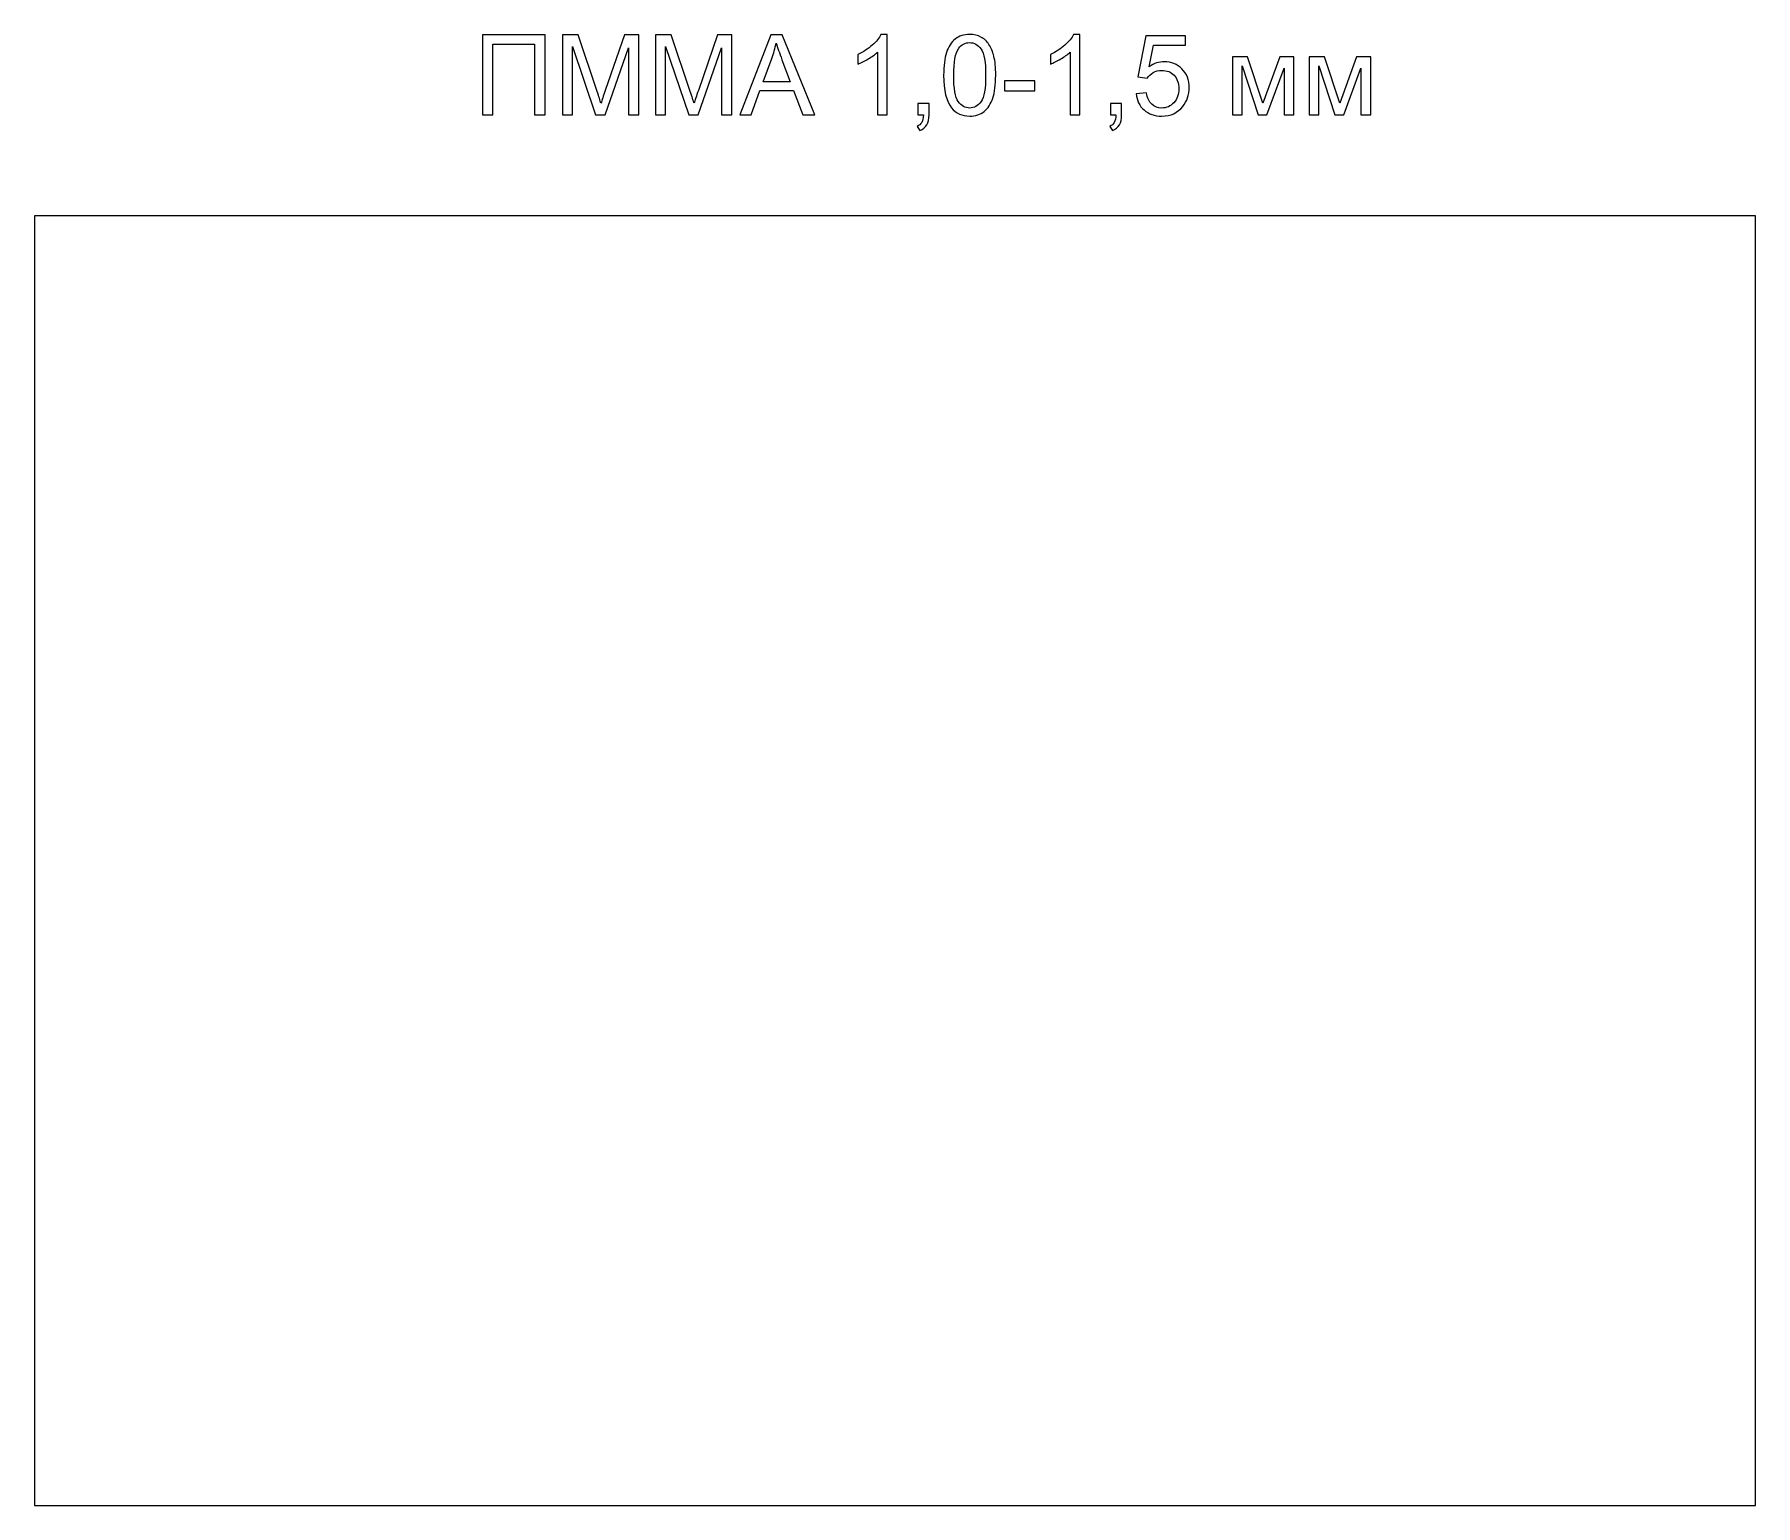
# Model space of a CAD drawing. Header units: millimetres. Extents: x -79 to 758, y -593 to -267.
# Drawn here: x 628 to 758.5, y -383.9 to -272.4 of the extents above; entities that cross this region are included whole.
import ezdxf

# ---------------------------------------------------------------- set-up
doc = ezdxf.new("R2010")
doc.units = ezdxf.units.MM
doc.header["$MEASUREMENT"] = 0
doc.layers.add('layer 1', color=7, linetype='Continuous')

msp = doc.modelspace()

# ---------------------------------------------------------------- linework, layer by layer
at = {"layer": 'layer 1', "color": 250, "lineweight": 20}
msp.add_lwpolyline([(628.0491, -383.8901), (758.4551, -383.8901), (758.4551, -286.1727), (628.0491, -286.1727), (628.0491, -383.8901)], close=True, dxfattribs=at)
at = {"layer": 'layer 1', "color": 250}
for points, knots in [([(661.9894, -272.4528), (661.9894, -272.4528), (666.7477, -272.4528), (666.7477, -272.4528), (666.7477, -272.4528), (666.7477, -272.4528), (666.7477, -278.515), (666.7477, -278.515), (666.7477, -278.515), (666.7477, -278.515), (665.9434, -278.515), (665.9434, -278.515), (665.9434, -278.515), (665.9434, -278.515), (665.9434, -273.164), (665.9434, -273.164), (665.9434, -273.164), (665.9434, -273.164), (662.7937, -273.164), (662.7937, -273.164), (662.7937, -273.164), (662.7937, -273.164), (662.7937, -278.515), (662.7937, -278.515), (662.7937, -278.515), (662.7937, -278.515), (661.9894, -278.515), (661.9894, -278.515), (661.9894, -278.515), (661.9894, -278.515), (661.9894, -272.4528), (661.9894, -272.4528)], [0, 0, 0, 0, 0.11111111, 0.11111111, 0.11111111, 0.11111111, 0.22222222, 0.22222222, 0.22222222, 0.22222222, 0.33333333, 0.33333333, 0.33333333, 0.33333333, 0.44444444, 0.44444444, 0.44444444, 0.44444444, 0.55555556, 0.55555556, 0.55555556, 0.55555556, 0.66666667, 0.66666667, 0.66666667, 0.66666667, 0.77777778, 0.77777778, 0.77777778, 0.77777778, 1, 1, 1, 1]), ([(668.0501, -278.515), (668.0501, -278.515), (668.0501, -272.4528), (668.0501, -272.4528), (668.0501, -272.4528), (668.0501, -272.4528), (669.2524, -272.4528), (669.2524, -272.4528), (669.2524, -272.4528), (669.2524, -272.4528), (670.6861, -276.744), (670.6861, -276.744), (670.6861, -276.744), (670.8187, -277.1434), (670.9147, -277.4426), (670.9753, -277.6415), (670.9753, -277.6415), (671.0445, -277.4214), (671.1531, -277.0968), (671.2999, -276.6693), (671.2999, -276.6693), (671.2999, -276.6693), (672.759, -272.4528), (672.759, -272.4528), (672.759, -272.4528), (672.759, -272.4528), (673.8329, -272.4528), (673.8329, -272.4528), (673.8329, -272.4528), (673.8329, -272.4528), (673.8329, -278.515), (673.8329, -278.515), (673.8329, -278.515), (673.8329, -278.515), (673.0624, -278.515), (673.0624, -278.515), (673.0624, -278.515), (673.0624, -278.515), (673.0624, -273.4434), (673.0624, -273.4434), (673.0624, -273.4434), (673.0624, -273.4434), (671.2928, -278.515), (671.2928, -278.515), (671.2928, -278.515), (671.2928, -278.515), (670.5704, -278.515), (670.5704, -278.515), (670.5704, -278.515), (670.5704, -278.515), (668.8206, -273.3503), (668.8206, -273.3503), (668.8206, -273.3503), (668.8206, -273.3503), (668.8206, -278.515), (668.8206, -278.515), (668.8206, -278.515), (668.8206, -278.515), (668.0501, -278.515), (668.0501, -278.515)], [0, 0, 0, 0, 0.0625, 0.0625, 0.0625, 0.0625, 0.125, 0.125, 0.125, 0.125, 0.1875, 0.1875, 0.1875, 0.1875, 0.25, 0.25, 0.25, 0.25, 0.3125, 0.3125, 0.3125, 0.3125, 0.375, 0.375, 0.375, 0.375, 0.4375, 0.4375, 0.4375, 0.4375, 0.5, 0.5, 0.5, 0.5, 0.5625, 0.5625, 0.5625, 0.5625, 0.625, 0.625, 0.625, 0.625, 0.6875, 0.6875, 0.6875, 0.6875, 0.75, 0.75, 0.75, 0.75, 0.8125, 0.8125, 0.8125, 0.8125, 0.875, 0.875, 0.875, 0.875, 1, 1, 1, 1]), ([(675.1029, -278.515), (675.1029, -278.515), (675.1029, -272.4528), (675.1029, -272.4528), (675.1029, -272.4528), (675.1029, -272.4528), (676.3052, -272.4528), (676.3052, -272.4528), (676.3052, -272.4528), (676.3052, -272.4528), (677.7389, -276.744), (677.7389, -276.744), (677.7389, -276.744), (677.8715, -277.1434), (677.9675, -277.4426), (678.0281, -277.6415), (678.0281, -277.6415), (678.0973, -277.4214), (678.2059, -277.0968), (678.3527, -276.6693), (678.3527, -276.6693), (678.3527, -276.6693), (679.8118, -272.4528), (679.8118, -272.4528), (679.8118, -272.4528), (679.8118, -272.4528), (680.8857, -272.4528), (680.8857, -272.4528), (680.8857, -272.4528), (680.8857, -272.4528), (680.8857, -278.515), (680.8857, -278.515), (680.8857, -278.515), (680.8857, -278.515), (680.1152, -278.515), (680.1152, -278.515), (680.1152, -278.515), (680.1152, -278.515), (680.1152, -273.4434), (680.1152, -273.4434), (680.1152, -273.4434), (680.1152, -273.4434), (678.3456, -278.515), (678.3456, -278.515), (678.3456, -278.515), (678.3456, -278.515), (677.6232, -278.515), (677.6232, -278.515), (677.6232, -278.515), (677.6232, -278.515), (675.8734, -273.3503), (675.8734, -273.3503), (675.8734, -273.3503), (675.8734, -273.3503), (675.8734, -278.515), (675.8734, -278.515), (675.8734, -278.515), (675.8734, -278.515), (675.1029, -278.515), (675.1029, -278.515)], [0, 0, 0, 0, 0.0625, 0.0625, 0.0625, 0.0625, 0.125, 0.125, 0.125, 0.125, 0.1875, 0.1875, 0.1875, 0.1875, 0.25, 0.25, 0.25, 0.25, 0.3125, 0.3125, 0.3125, 0.3125, 0.375, 0.375, 0.375, 0.375, 0.4375, 0.4375, 0.4375, 0.4375, 0.5, 0.5, 0.5, 0.5, 0.5625, 0.5625, 0.5625, 0.5625, 0.625, 0.625, 0.625, 0.625, 0.6875, 0.6875, 0.6875, 0.6875, 0.75, 0.75, 0.75, 0.75, 0.8125, 0.8125, 0.8125, 0.8125, 0.875, 0.875, 0.875, 0.875, 1, 1, 1, 1]), ([(681.508, -278.515), (681.508, -278.515), (683.8335, -272.4528), (683.8335, -272.4528), (683.8335, -272.4528), (683.8335, -272.4528), (684.7155, -272.4528), (684.7155, -272.4528), (684.7155, -272.4528), (684.7155, -272.4528), (687.1835, -278.515), (687.1835, -278.515), (687.1835, -278.515), (687.1835, -278.515), (686.2705, -278.515), (686.2705, -278.515), (686.2705, -278.515), (686.2705, -278.515), (685.5692, -276.6777), (685.5692, -276.6777), (685.5692, -276.6777), (685.5692, -276.6777), (683.0165, -276.6777), (683.0165, -276.6777), (683.0165, -276.6777), (683.0165, -276.6777), (682.3589, -278.515), (682.3589, -278.515), (682.3589, -278.515), (682.3589, -278.515), (681.508, -278.515), (681.508, -278.515)], [0, 0, 0, 0, 0.11111111, 0.11111111, 0.11111111, 0.11111111, 0.22222222, 0.22222222, 0.22222222, 0.22222222, 0.33333333, 0.33333333, 0.33333333, 0.33333333, 0.44444444, 0.44444444, 0.44444444, 0.44444444, 0.55555556, 0.55555556, 0.55555556, 0.55555556, 0.66666667, 0.66666667, 0.66666667, 0.66666667, 0.77777778, 0.77777778, 0.77777778, 0.77777778, 1, 1, 1, 1]), ([(692.6699, -278.515), (692.6699, -278.515), (691.9248, -278.515), (691.9248, -278.515), (691.9248, -278.515), (691.9248, -278.515), (691.9248, -273.7708), (691.9248, -273.7708), (691.9248, -273.7708), (691.7456, -273.943), (691.51, -274.1137), (691.2193, -274.2845), (691.2193, -274.2845), (690.9286, -274.4552), (690.6661, -274.5836), (690.4347, -274.6683), (690.4347, -274.6683), (690.4347, -274.6683), (690.4347, -273.9486), (690.4347, -273.9486), (690.4347, -273.9486), (690.851, -273.7539), (691.2151, -273.5168), (691.5269, -273.2374), (691.5269, -273.2374), (691.8388, -272.9594), (692.0603, -272.6899), (692.1901, -272.4274), (692.1901, -272.4274), (692.1901, -272.4274), (692.6699, -272.4274), (692.6699, -272.4274), (692.6699, -272.4274), (692.6699, -272.4274), (692.6699, -278.515), (692.6699, -278.515)], [0, 0, 0, 0, 0.1, 0.1, 0.1, 0.1, 0.2, 0.2, 0.2, 0.2, 0.3, 0.3, 0.3, 0.3, 0.4, 0.4, 0.4, 0.4, 0.5, 0.5, 0.5, 0.5, 0.6, 0.6, 0.6, 0.6, 0.7, 0.7, 0.7, 0.7, 0.8, 0.8, 0.8, 0.8, 1, 1, 1, 1]), ([(696.9371, -275.5234), (696.9371, -274.808), (697.0105, -274.2294), (697.1572, -273.792), (697.1572, -273.792), (697.3054, -273.3531), (697.5241, -273.0159), (697.8148, -272.7802), (697.8148, -272.7802), (698.1041, -272.5446), (698.4696, -272.4274), (698.9098, -272.4274), (698.9098, -272.4274), (699.2344, -272.4274), (699.5194, -272.4924), (699.7664, -272.6236), (699.7664, -272.6236), (700.0119, -272.7548), (700.2151, -272.9439), (700.3732, -273.1909), (700.3732, -273.1909), (700.5312, -273.4364), (700.6554, -273.737), (700.7457, -274.0911), (700.7457, -274.0911), (700.8374, -274.4453), (700.8826, -274.9237), (700.8826, -275.5234), (700.8826, -275.5234), (700.8826, -276.2346), (700.8092, -276.8104), (700.6639, -277.2478), (700.6639, -277.2478), (700.5185, -277.6867), (700.2998, -278.0239), (700.0091, -278.261), (700.0091, -278.261), (699.7198, -278.4981), (699.3529, -278.6166), (698.9098, -278.6166), (698.9098, -278.6166), (698.3271, -278.6166), (697.8684, -278.4092), (697.5354, -277.9929), (697.5354, -277.9929), (697.1361, -277.4849), (696.9371, -276.6622), (696.9371, -275.5234)], [0, 0, 0, 0, 0.07692308, 0.07692308, 0.07692308, 0.07692308, 0.15384615, 0.15384615, 0.15384615, 0.15384615, 0.23076923, 0.23076923, 0.23076923, 0.23076923, 0.30769231, 0.30769231, 0.30769231, 0.30769231, 0.38461538, 0.38461538, 0.38461538, 0.38461538, 0.46153846, 0.46153846, 0.46153846, 0.46153846, 0.53846154, 0.53846154, 0.53846154, 0.53846154, 0.61538462, 0.61538462, 0.61538462, 0.61538462, 0.69230769, 0.69230769, 0.69230769, 0.69230769, 0.76923077, 0.76923077, 0.76923077, 0.76923077, 0.84615385, 0.84615385, 0.84615385, 0.84615385, 1, 1, 1, 1]), ([(707.2594, -278.515), (707.2594, -278.515), (706.5143, -278.515), (706.5143, -278.515), (706.5143, -278.515), (706.5143, -278.515), (706.5143, -273.7708), (706.5143, -273.7708), (706.5143, -273.7708), (706.3351, -273.943), (706.0995, -274.1137), (705.8088, -274.2845), (705.8088, -274.2845), (705.5181, -274.4552), (705.2556, -274.5836), (705.0242, -274.6683), (705.0242, -274.6683), (705.0242, -274.6683), (705.0242, -273.9486), (705.0242, -273.9486), (705.0242, -273.9486), (705.4405, -273.7539), (705.8046, -273.5168), (706.1164, -273.2374), (706.1164, -273.2374), (706.4283, -272.9594), (706.6498, -272.6899), (706.7796, -272.4274), (706.7796, -272.4274), (706.7796, -272.4274), (707.2594, -272.4274), (707.2594, -272.4274), (707.2594, -272.4274), (707.2594, -272.4274), (707.2594, -278.515), (707.2594, -278.515)], [0, 0, 0, 0, 0.1, 0.1, 0.1, 0.1, 0.2, 0.2, 0.2, 0.2, 0.3, 0.3, 0.3, 0.3, 0.4, 0.4, 0.4, 0.4, 0.5, 0.5, 0.5, 0.5, 0.6, 0.6, 0.6, 0.6, 0.7, 0.7, 0.7, 0.7, 0.8, 0.8, 0.8, 0.8, 1, 1, 1, 1]), ([(711.5266, -276.9233), (711.5266, -276.9233), (712.3055, -276.864), (712.3055, -276.864), (712.3055, -276.864), (712.3634, -277.2436), (712.4974, -277.5286), (712.7063, -277.7205), (712.7063, -277.7205), (712.9151, -277.911), (713.1706, -278.007), (713.4711, -278.007), (713.4711, -278.007), (713.8338, -278.007), (714.1372, -277.8715), (714.3841, -277.602), (714.3841, -277.602), (714.6296, -277.3311), (714.7524, -276.9726), (714.7524, -276.5267), (714.7524, -276.5267), (714.7524, -276.102), (714.6353, -275.7676), (714.3996, -275.522), (714.3996, -275.522), (714.164, -275.2765), (713.8521, -275.1537), (713.4641, -275.1537), (713.4641, -275.1537), (713.2228, -275.1537), (713.0069, -275.2088), (712.815, -275.3188), (712.815, -275.3188), (712.6245, -275.4289), (712.4749, -275.5714), (712.3648, -275.7464), (712.3648, -275.7464), (712.3648, -275.7464), (711.6621, -275.6448), (711.6621, -275.6448), (711.6621, -275.6448), (711.6621, -275.6448), (712.2463, -272.529), (712.2463, -272.529), (712.2463, -272.529), (712.2463, -272.529), (715.2519, -272.529), (715.2519, -272.529), (715.2519, -272.529), (715.2519, -272.529), (715.2519, -273.2402), (715.2519, -273.2402), (715.2519, -273.2402), (715.2519, -273.2402), (712.8404, -273.2402), (712.8404, -273.2402), (712.8404, -273.2402), (712.8404, -273.2402), (712.5172, -274.8757), (712.5172, -274.8757), (712.5172, -274.8757), (712.8799, -274.6203), (713.2609, -274.4933), (713.6588, -274.4933), (713.6588, -274.4933), (714.1866, -274.4933), (714.6325, -274.6768), (714.9951, -275.0437), (714.9951, -275.0437), (715.3578, -275.4105), (715.5398, -275.8819), (715.5398, -276.4576), (715.5398, -276.4576), (715.5398, -277.0065), (715.3804, -277.4807), (715.0614, -277.88), (715.0614, -277.88), (714.6734, -278.3711), (714.1428, -278.6166), (713.4711, -278.6166), (713.4711, -278.6166), (712.9208, -278.6166), (712.472, -278.4614), (712.1235, -278.1523), (712.1235, -278.1523), (711.775, -277.8433), (711.576, -277.4341), (711.5266, -276.9233)], [0, 0, 0, 0, 0.04347826, 0.04347826, 0.04347826, 0.04347826, 0.08695652, 0.08695652, 0.08695652, 0.08695652, 0.13043478, 0.13043478, 0.13043478, 0.13043478, 0.17391304, 0.17391304, 0.17391304, 0.17391304, 0.2173913, 0.2173913, 0.2173913, 0.2173913, 0.26086957, 0.26086957, 0.26086957, 0.26086957, 0.30434783, 0.30434783, 0.30434783, 0.30434783, 0.34782609, 0.34782609, 0.34782609, 0.34782609, 0.39130435, 0.39130435, 0.39130435, 0.39130435, 0.43478261, 0.43478261, 0.43478261, 0.43478261, 0.47826087, 0.47826087, 0.47826087, 0.47826087, 0.52173913, 0.52173913, 0.52173913, 0.52173913, 0.56521739, 0.56521739, 0.56521739, 0.56521739, 0.60869565, 0.60869565, 0.60869565, 0.60869565, 0.65217391, 0.65217391, 0.65217391, 0.65217391, 0.69565217, 0.69565217, 0.69565217, 0.69565217, 0.73913043, 0.73913043, 0.73913043, 0.73913043, 0.7826087, 0.7826087, 0.7826087, 0.7826087, 0.82608696, 0.82608696, 0.82608696, 0.82608696, 0.86956522, 0.86956522, 0.86956522, 0.86956522, 0.91304348, 0.91304348, 0.91304348, 0.91304348, 1, 1, 1, 1]), ([(683.2521, -276.0258), (683.2521, -276.0258), (685.318, -276.0258), (685.318, -276.0258), (685.318, -276.0258), (685.318, -276.0258), (684.6858, -274.3452), (684.6858, -274.3452), (684.6858, -274.3452), (684.4953, -273.8343), (684.3514, -273.4124), (684.2512, -273.0794), (684.2512, -273.0794), (684.168, -273.4745), (684.0565, -273.8625), (683.9168, -274.2464), (683.9168, -274.2464), (683.9168, -274.2464), (683.2521, -276.0258), (683.2521, -276.0258)], [0, 0, 0, 0, 0.16666667, 0.16666667, 0.16666667, 0.16666667, 0.33333333, 0.33333333, 0.33333333, 0.33333333, 0.5, 0.5, 0.5, 0.5, 0.66666667, 0.66666667, 0.66666667, 0.66666667, 1, 1, 1, 1]), ([(697.6991, -275.5263), (697.6991, -276.5239), (697.8148, -277.1871), (698.0477, -277.5145), (698.0477, -277.5145), (698.2805, -277.8433), (698.5684, -278.007), (698.9098, -278.007), (698.9098, -278.007), (699.2513, -278.007), (699.5392, -277.8419), (699.772, -277.5131), (699.772, -277.5131), (700.0049, -277.1829), (700.1206, -276.5211), (700.1206, -275.5263), (700.1206, -275.5263), (700.1206, -274.5286), (700.0049, -273.8654), (699.772, -273.538), (699.772, -273.538), (699.5406, -273.2092), (699.2499, -273.0455), (698.9014, -273.0455), (698.9014, -273.0455), (698.5599, -273.0455), (698.2861, -273.1909), (698.0815, -273.4801), (698.0815, -273.4801), (697.8261, -273.8484), (697.6991, -274.5314), (697.6991, -275.5263)], [0, 0, 0, 0, 0.11111111, 0.11111111, 0.11111111, 0.11111111, 0.22222222, 0.22222222, 0.22222222, 0.22222222, 0.33333333, 0.33333333, 0.33333333, 0.33333333, 0.44444444, 0.44444444, 0.44444444, 0.44444444, 0.55555556, 0.55555556, 0.55555556, 0.55555556, 0.66666667, 0.66666667, 0.66666667, 0.66666667, 0.77777778, 0.77777778, 0.77777778, 0.77777778, 1, 1, 1, 1]), ([(718.8164, -274.1208), (718.8164, -274.1208), (719.9622, -274.1208), (719.9622, -274.1208), (719.9622, -274.1208), (719.9622, -274.1208), (721.1236, -277.6373), (721.1236, -277.6373), (721.1236, -277.6373), (721.1236, -277.6373), (722.4091, -274.1208), (722.4091, -274.1208), (722.4091, -274.1208), (722.4091, -274.1208), (723.4731, -274.1208), (723.4731, -274.1208), (723.4731, -274.1208), (723.4731, -274.1208), (723.4731, -278.515), (723.4731, -278.515), (723.4731, -278.515), (723.4731, -278.515), (722.728, -278.515), (722.728, -278.515), (722.728, -278.515), (722.728, -278.515), (722.728, -274.9773), (722.728, -274.9773), (722.728, -274.9773), (722.728, -274.9773), (721.434, -278.515), (721.434, -278.515), (721.434, -278.515), (721.434, -278.515), (720.768, -278.515), (720.768, -278.515), (720.768, -278.515), (720.768, -278.515), (719.5445, -274.808), (719.5445, -274.808), (719.5445, -274.808), (719.5445, -274.808), (719.5445, -278.515), (719.5445, -278.515), (719.5445, -278.515), (719.5445, -278.515), (718.8164, -278.515), (718.8164, -278.515), (718.8164, -278.515), (718.8164, -278.515), (718.8164, -274.1208), (718.8164, -274.1208)], [0, 0, 0, 0, 0.07142857, 0.07142857, 0.07142857, 0.07142857, 0.14285714, 0.14285714, 0.14285714, 0.14285714, 0.21428571, 0.21428571, 0.21428571, 0.21428571, 0.28571429, 0.28571429, 0.28571429, 0.28571429, 0.35714286, 0.35714286, 0.35714286, 0.35714286, 0.42857143, 0.42857143, 0.42857143, 0.42857143, 0.5, 0.5, 0.5, 0.5, 0.57142857, 0.57142857, 0.57142857, 0.57142857, 0.64285714, 0.64285714, 0.64285714, 0.64285714, 0.71428571, 0.71428571, 0.71428571, 0.71428571, 0.78571429, 0.78571429, 0.78571429, 0.78571429, 0.85714286, 0.85714286, 0.85714286, 0.85714286, 1, 1, 1, 1]), ([(724.6373, -274.1208), (724.6373, -274.1208), (725.7831, -274.1208), (725.7831, -274.1208), (725.7831, -274.1208), (725.7831, -274.1208), (726.9445, -277.6373), (726.9445, -277.6373), (726.9445, -277.6373), (726.9445, -277.6373), (728.23, -274.1208), (728.23, -274.1208), (728.23, -274.1208), (728.23, -274.1208), (729.294, -274.1208), (729.294, -274.1208), (729.294, -274.1208), (729.294, -274.1208), (729.294, -278.515), (729.294, -278.515), (729.294, -278.515), (729.294, -278.515), (728.5489, -278.515), (728.5489, -278.515), (728.5489, -278.515), (728.5489, -278.515), (728.5489, -274.9773), (728.5489, -274.9773), (728.5489, -274.9773), (728.5489, -274.9773), (727.2549, -278.515), (727.2549, -278.515), (727.2549, -278.515), (727.2549, -278.515), (726.5889, -278.515), (726.5889, -278.515), (726.5889, -278.515), (726.5889, -278.515), (725.3654, -274.808), (725.3654, -274.808), (725.3654, -274.808), (725.3654, -274.808), (725.3654, -278.515), (725.3654, -278.515), (725.3654, -278.515), (725.3654, -278.515), (724.6373, -278.515), (724.6373, -278.515), (724.6373, -278.515), (724.6373, -278.515), (724.6373, -274.1208), (724.6373, -274.1208)], [0, 0, 0, 0, 0.07142857, 0.07142857, 0.07142857, 0.07142857, 0.14285714, 0.14285714, 0.14285714, 0.14285714, 0.21428571, 0.21428571, 0.21428571, 0.21428571, 0.28571429, 0.28571429, 0.28571429, 0.28571429, 0.35714286, 0.35714286, 0.35714286, 0.35714286, 0.42857143, 0.42857143, 0.42857143, 0.42857143, 0.5, 0.5, 0.5, 0.5, 0.57142857, 0.57142857, 0.57142857, 0.57142857, 0.64285714, 0.64285714, 0.64285714, 0.64285714, 0.71428571, 0.71428571, 0.71428571, 0.71428571, 0.78571429, 0.78571429, 0.78571429, 0.78571429, 0.85714286, 0.85714286, 0.85714286, 0.85714286, 1, 1, 1, 1]), ([(701.5529, -276.6947), (701.5529, -276.6947), (701.5529, -275.9496), (701.5529, -275.9496), (701.5529, -275.9496), (701.5529, -275.9496), (703.8558, -275.9496), (703.8558, -275.9496), (703.8558, -275.9496), (703.8558, -275.9496), (703.8558, -276.6947), (703.8558, -276.6947), (703.8558, -276.6947), (703.8558, -276.6947), (701.5529, -276.6947), (701.5529, -276.6947)], [0, 0, 0, 0, 0.2, 0.2, 0.2, 0.2, 0.4, 0.4, 0.4, 0.4, 0.6, 0.6, 0.6, 0.6, 1, 1, 1, 1]), ([(694.9827, -278.515), (694.9827, -278.515), (694.9827, -277.6683), (694.9827, -277.6683), (694.9827, -277.6683), (694.9827, -277.6683), (695.8294, -277.6683), (695.8294, -277.6683), (695.8294, -277.6683), (695.8294, -277.6683), (695.8294, -278.515), (695.8294, -278.515), (695.8294, -278.515), (695.8294, -278.8269), (695.7744, -279.0794), (695.6629, -279.2714), (695.6629, -279.2714), (695.5528, -279.4633), (695.3764, -279.6128), (695.1351, -279.7173), (695.1351, -279.7173), (695.1351, -279.7173), (694.9319, -279.3955), (694.9319, -279.3955), (694.9319, -279.3955), (695.09, -279.3264), (695.2057, -279.2248), (695.2791, -279.0921), (695.2791, -279.0921), (695.3539, -278.9581), (695.3962, -278.7662), (695.4047, -278.515), (695.4047, -278.515), (695.4047, -278.515), (694.9827, -278.515), (694.9827, -278.515)], [0, 0, 0, 0, 0.1, 0.1, 0.1, 0.1, 0.2, 0.2, 0.2, 0.2, 0.3, 0.3, 0.3, 0.3, 0.4, 0.4, 0.4, 0.4, 0.5, 0.5, 0.5, 0.5, 0.6, 0.6, 0.6, 0.6, 0.7, 0.7, 0.7, 0.7, 0.8, 0.8, 0.8, 0.8, 1, 1, 1, 1]), ([(709.5722, -278.515), (709.5722, -278.515), (709.5722, -277.6683), (709.5722, -277.6683), (709.5722, -277.6683), (709.5722, -277.6683), (710.4189, -277.6683), (710.4189, -277.6683), (710.4189, -277.6683), (710.4189, -277.6683), (710.4189, -278.515), (710.4189, -278.515), (710.4189, -278.515), (710.4189, -278.8269), (710.3639, -279.0794), (710.2524, -279.2714), (710.2524, -279.2714), (710.1423, -279.4633), (709.9659, -279.6128), (709.7246, -279.7173), (709.7246, -279.7173), (709.7246, -279.7173), (709.5214, -279.3955), (709.5214, -279.3955), (709.5214, -279.3955), (709.6795, -279.3264), (709.7952, -279.2248), (709.8686, -279.0921), (709.8686, -279.0921), (709.9434, -278.9581), (709.9857, -278.7662), (709.9942, -278.515), (709.9942, -278.515), (709.9942, -278.515), (709.5722, -278.515), (709.5722, -278.515)], [0, 0, 0, 0, 0.1, 0.1, 0.1, 0.1, 0.2, 0.2, 0.2, 0.2, 0.3, 0.3, 0.3, 0.3, 0.4, 0.4, 0.4, 0.4, 0.5, 0.5, 0.5, 0.5, 0.6, 0.6, 0.6, 0.6, 0.7, 0.7, 0.7, 0.7, 0.8, 0.8, 0.8, 0.8, 1, 1, 1, 1])]:
    msp.add_open_spline(points, degree=3, knots=knots, dxfattribs=at)

doc.saveas('drawing.dxf')
